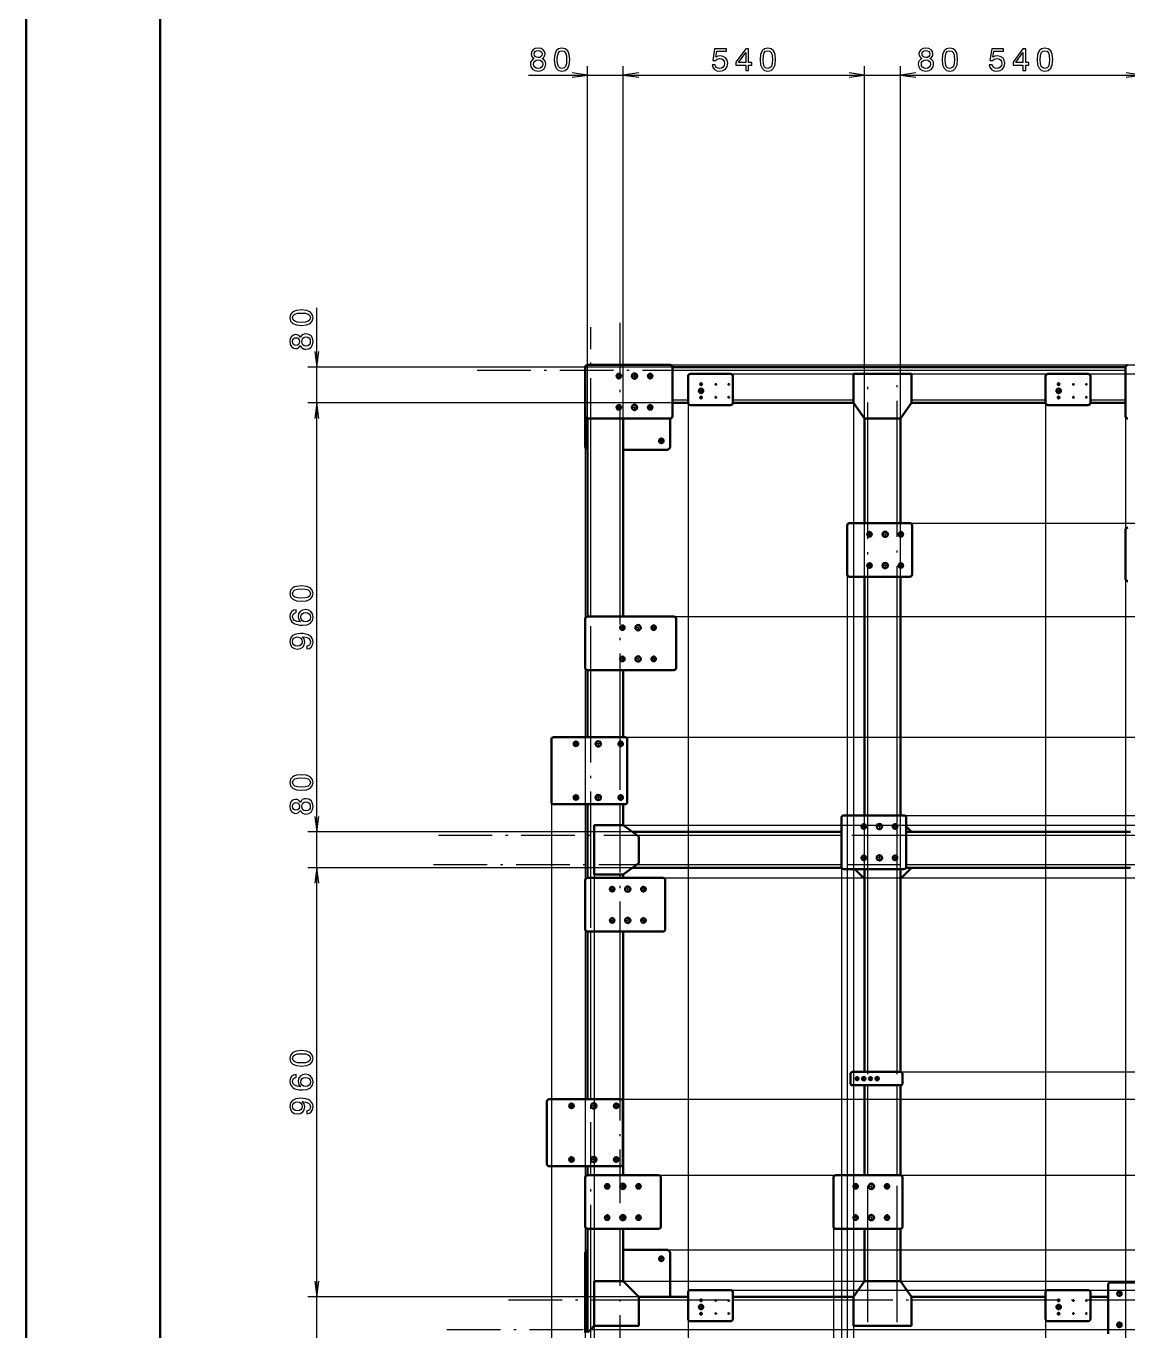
# Model space of a CAD drawing. Extents: x 0 to 1189, y 0 to 841.
# Drawn here: x -0.1 to 246.5, y 350.3 to 642.2 of the extents above; entities that cross this region are included whole.
import ezdxf

# ---------------------------------------------------------------- set-up
doc = ezdxf.new("R2010")
doc.units = 0
doc.linetypes.add('DASHDOT', pattern=[18.5, 12, -3, 0.5, -3])

msp = doc.modelspace()

# ---------------------------------------------------------------- linework, layer by layer
at = {"color": 7, "lineweight": 50}
for p, q in [((-0.07, -0.1), (-0.07, 840.9)), ((29.93, 9.9), (29.93, 830.9)), ((144.05, 566.4), (125.55, 566.4)), ((125.05, 565.9), (125.05, 554.9)), ((144.55, 565.9), (245.95, 565.9)), ((144.55, 554.9), (144.55, 565.9)), ((148.05, 563.9), (148.05, 557.9)), ((157.55, 564.4), (148.55, 564.4)), ((158.05, 557.9), (158.05, 563.9)), ((198.05, 564.4), (185.05, 564.4)), ((185.05, 564.4), (185.05, 557.9)), ((198.05, 557.9), (198.05, 564.4)), ((228.05, 563.9), (228.05, 557.9)), ((237.55, 564.4), (228.55, 564.4)), ((238.05, 557.9), (238.05, 563.9)), ((245.95, 565.9), (245.95, 554.9)), ((144.55, 557.9), (148.05, 557.9)), ((158.05, 557.9), (185.05, 557.9)), ((185.05, 557.9), (187.55, 554.4)), ((195.55, 554.4), (198.05, 557.9)), ((198.05, 557.9), (228.05, 557.9)), ((238.05, 557.9), (245.95, 557.9)), ((125.05, 554.9), (125.05, 547.9)), ((148.55, 557.4), (157.55, 557.4)), ((228.55, 557.4), (237.55, 557.4)), ((125.55, 510.1), (125.55, 554.4)), ((125.55, 554.4), (144.05, 554.4)), ((133.55, 510.1), (133.55, 554.4)), ((144.05, 547.9), (144.05, 554.4)), ((187.55, 531), (187.55, 554.4)), ((187.55, 554.4), (195.55, 554.4)), ((195.55, 531), (195.55, 554.4)), ((125.05, 547.9), (125.55, 547.4)), ((133.55, 547.4), (143.55, 547.4)), ((144.05, 547.9), (143.55, 547.4)), ((183.65, 530.5), (183.65, 519.5)), ((197.65, 531), (184.15, 531)), ((195.55, 528.01), (195.55, 529)), ((198.15, 519.5), (198.15, 530.5)), ((245.95, 529.5), (245.95, 518.5)), ((195.55, 521.01), (195.55, 522)), ((184.15, 519), (197.65, 519)), ((187.55, 465.6), (187.55, 519)), ((195.55, 465.6), (195.55, 519)), ((125.05, 509.6), (125.05, 498.6)), ((144.85, 510.1), (125.55, 510.1)), ((133.55, 507.14), (133.55, 508.07)), ((145.35, 498.6), (145.35, 509.6)), ((145.35, 505.6), (145.35, 504.1)), ((133.55, 500.14), (133.55, 501.07)), ((125.55, 483.1), (125.55, 498.1)), ((125.55, 498.1), (144.85, 498.1)), ((133.55, 483.1), (133.55, 498.1)), ((117.45, 482.6), (117.45, 468.6)), ((133.95, 483.1), (117.95, 483.1)), ((134.45, 468.6), (134.45, 482.6)), ((123.46, 481.6), (122.44, 481.6)), ((117.95, 468.1), (133.95, 468.1)), ((123.46, 469.6), (122.44, 469.6)), ((125.55, 451.6), (125.55, 468.1)), ((133.55, 463.4), (133.55, 468.1)), ((182.35, 465.1), (182.35, 454.1)), ((196.35, 465.6), (182.85, 465.6)), ((196.85, 454.1), (196.85, 465.1)), ((127.05, 463.4), (127.05, 452.4)), ((133.55, 463.4), (127.05, 463.4)), ((137.05, 460.9), (133.55, 463.4)), ((135.65, 461.9), (182.35, 461.9)), ((187.55, 462.64), (187.55, 463.57)), ((198.05, 461.9), (196.85, 463.1)), ((196.85, 461.9), (247.05, 461.9)), ((137.05, 454.9), (137.05, 460.9)), ((133.55, 452.4), (137.05, 454.9)), ((135.65, 453.9), (182.39, 453.9)), ((182.85, 453.6), (196.35, 453.6)), ((185.35, 453.6), (187.55, 451.4)), ((187.55, 408.2), (187.55, 453.6)), ((198.05, 453.9), (195.55, 451.4)), ((195.55, 408.2), (195.55, 453.6)), ((196.81, 453.9), (247.05, 453.9)), ((125.05, 451.1), (125.05, 440.1)), ((142.45, 451.6), (125.55, 451.6)), ((127.05, 452.4), (133.55, 452.4)), ((133.55, 451.6), (133.55, 452.4)), ((142.95, 440.1), (142.95, 451.1)), ((125.55, 402.1), (125.55, 439.6)), ((125.55, 439.6), (142.45, 439.6)), ((133.55, 385.1), (133.55, 439.6)), ((184.35, 407.7), (184.35, 405.7)), ((195.55, 408.2), (184.85, 408.2)), ((187.55, 406.36), (187.55, 407.05)), ((196.05, 405.7), (196.05, 407.7)), ((184.85, 405.2), (195.55, 405.2)), ((187.55, 385.1), (187.55, 405.2)), ((195.55, 385.1), (195.55, 405.2)), ((116.45, 401.6), (116.45, 387.6)), ((132.95, 402.1), (116.95, 402.1)), ((122.46, 400.6), (121.44, 400.6)), ((133.45, 387.6), (133.45, 401.6)), ((122.46, 388.6), (121.44, 388.6)), ((116.95, 387.1), (132.95, 387.1)), ((125.55, 385.1), (125.55, 387.1)), ((125.05, 384.6), (125.05, 373.6)), ((141.45, 385.1), (125.55, 385.1)), ((133.55, 382.01), (133.55, 383.19)), ((141.95, 373.6), (141.95, 384.6)), ((180.55, 384.6), (180.55, 373.6)), ((195.55, 385.1), (181.05, 385.1)), ((196.05, 373.6), (196.05, 384.6)), ((133.55, 375.01), (133.55, 376.19)), ((125.55, 349.9), (125.55, 373.1)), ((125.55, 373.1), (141.45, 373.1)), ((133.55, 361.4), (133.55, 373.1)), ((181.05, 373.1), (195.55, 373.1)), ((187.55, 361.4), (187.55, 373.1)), ((195.55, 361.4), (195.55, 373.1)), ((125.55, 368.4), (125.05, 367.9)), ((125.05, 367.9), (125.05, 349.9)), ((143.55, 368.4), (133.55, 368.4)), ((144.05, 367.9), (143.55, 368.4)), ((144.05, 357.9), (144.05, 367.9)), ((127.05, 361.4), (127.05, 351.4)), ((133.55, 361.4), (127.05, 361.4)), ((137.05, 357.9), (133.55, 361.4)), ((157.55, 359.4), (148.55, 359.4)), ((187.55, 361.4), (185.05, 357.9)), ((195.55, 361.4), (187.55, 361.4)), ((198.05, 357.9), (195.55, 361.4)), ((237.55, 359.4), (228.55, 359.4)), ((242.05, 360.6), (242.05, 349.6)), ((256.05, 361.1), (242.55, 361.1)), ((137.05, 357.9), (148.05, 357.9)), ((137.05, 351.4), (137.05, 357.9)), ((148.05, 358.9), (148.05, 352.9)), ((158.05, 352.9), (158.05, 358.9)), ((158.05, 357.9), (185.05, 357.9)), ((185.05, 357.9), (185.05, 351.4)), ((198.05, 357.9), (228.05, 357.9)), ((198.05, 351.4), (198.05, 357.9)), ((228.05, 358.9), (228.05, 352.9)), ((238.05, 352.9), (238.05, 358.9)), ((238.05, 357.9), (242.05, 357.9)), ((125.55, 349.9), (126.25, 350.6)), ((125.55, 349.9), (126.25, 350.6)), ((126.25, 350.6), (127.05, 351.4)), ((127.05, 351.4), (126.25, 350.6)), ((127.05, 351.4), (137.05, 351.4)), ((148.55, 352.4), (157.55, 352.4)), ((185.05, 351.4), (198.05, 351.4)), ((228.55, 352.4), (237.55, 352.4))]:
    msp.add_line(p, q, dxfattribs=at)
at = {"color": 7, "lineweight": 25}
for p, q in [((112.33, 631.26), (140.05, 631.26)), ((125.55, 554.4), (125.55, 633.26)), ((133.55, 554.4), (133.55, 633.26)), ((133.55, 554.4), (133.55, 633.26)), ((133.55, 631.26), (187.55, 631.26)), ((181.05, 631.26), (208.77, 631.26)), ((187.55, 453.6), (187.55, 633.26)), ((187.55, 453.6), (187.55, 633.26)), ((195.55, 453.6), (195.55, 633.26)), ((195.55, 453.6), (195.55, 633.26)), ((195.55, 631.26), (249.55, 631.26)), ((243.05, 631.26), (270.77, 631.26)), ((64.98, 551.4), (64.98, 579.13)), ((144.05, 566.4), (692.17, 566.4)), ((144.55, 565.9), (62.98, 565.9)), ((144.55, 565.2), (245.95, 565.2)), ((157.55, 564.4), (692.44, 564.4)), ((144.55, 557.9), (62.98, 557.9)), ((144.55, 557.9), (62.98, 557.9)), ((64.98, 461.9), (64.98, 557.9)), ((144.55, 558.6), (148.05, 558.6)), ((148.05, 557.9), (148.05, 208.34)), ((158.05, 558.6), (185.05, 558.6)), ((185.05, 557.9), (185.05, 219.85)), ((198.05, 558.6), (228.05, 558.6)), ((228.05, 557.9), (228.05, 208.34)), ((238.05, 558.6), (245.95, 558.6)), ((125.05, 554.9), (125.05, 214.49)), ((132.85, 556.5), (132.85, 557.31)), ((245.95, 554.9), (245.95, 213.58)), ((126.25, 510.1), (126.25, 554.4)), ((132.85, 510.1), (132.85, 554.4)), ((188.25, 531), (188.25, 554.4)), ((194.85, 531), (194.85, 554.4)), ((188.25, 528.19), (188.25, 528.81)), ((197.65, 531), (692.28, 531)), ((188.25, 521.19), (188.25, 521.81)), ((183.65, 519.5), (183.65, 217.01)), ((188.25, 465.6), (188.25, 519)), ((194.85, 465.6), (194.85, 519)), ((144.85, 510.1), (688.23, 510.1)), ((132.85, 507.53), (132.85, 507.68)), ((132.85, 500.53), (132.85, 500.68)), ((126.25, 483.1), (126.25, 498.1)), ((132.85, 483.1), (132.85, 498.1)), ((132.85, 481.11), (132.85, 482.1)), ((133.95, 483.1), (682.61, 483.1)), ((64.98, 447.4), (64.98, 475.13)), ((132.85, 469.11), (132.85, 470.1)), ((117.45, 468.6), (117.45, 215.67)), ((126.25, 451.6), (126.25, 468.1)), ((132.85, 463.4), (132.85, 468.1)), ((196.35, 465.6), (677.65, 465.6)), ((135.65, 461.9), (62.98, 461.9)), ((135.65, 461.9), (62.98, 461.9)), ((133.55, 463.4), (668.59, 463.4)), ((194.85, 463.03), (194.85, 463.18)), ((136.63, 461.2), (182.35, 461.2)), ((196.85, 461.2), (247.05, 461.2)), ((135.65, 453.9), (62.98, 453.9)), ((135.65, 453.9), (62.98, 453.9)), ((64.98, 357.9), (64.98, 453.9)), ((136.63, 454.6), (182.35, 454.6)), ((182.35, 454.1), (182.35, 214.14)), ((188.25, 408.2), (188.25, 453.6)), ((194.85, 408.2), (194.85, 453.6)), ((196.85, 454.6), (247.05, 454.6)), ((127.05, 452.4), (127.05, 214.22)), ((132.85, 451.6), (132.85, 452.4)), ((142.45, 451.6), (665.32, 451.6)), ((126.25, 402.1), (126.25, 439.6)), ((132.85, 402.1), (132.85, 439.6)), ((195.55, 408.2), (657.66, 408.2)), ((188.25, 385.1), (188.25, 405.2)), ((194.85, 385.1), (194.85, 405.2)), ((132.95, 402.1), (656.08, 402.1)), ((126.25, 385.1), (126.25, 387.1)), ((132.85, 385.1), (132.85, 387.1)), ((141.45, 385.1), (654.2, 385.1)), ((132.85, 375.6), (132.85, 375.6)), ((126.25, 350.6), (126.25, 373.1)), ((132.85, 361.4), (132.85, 373.1)), ((180.55, 373.6), (180.55, 208.34)), ((188.25, 361.4), (188.25, 373.1)), ((194.85, 361.4), (194.85, 373.1)), ((143.55, 368.4), (655.46, 368.4)), ((64.98, 335.23), (64.98, 364.4)), ((133.55, 361.4), (654.12, 361.4)), ((157.55, 359.4), (648.23, 359.4)), ((137.05, 357.9), (62.98, 357.9)), ((137.05, 357.9), (62.98, 357.9)), ((137.05, 357.2), (148.05, 357.2)), ((150.77, 357.2), (151.13, 357.2)), ((158.05, 357.2), (185.05, 357.2)), ((198.05, 357.2), (228.05, 357.2)), ((230.77, 357.2), (231.13, 357.2)), ((238.05, 357.2), (242.05, 357.2)), ((126.25, 350.6), (242.05, 350.6))]:
    msp.add_line(p, q, dxfattribs=at)
at = {"color": 7, "linetype": 'DASHDOT', "lineweight": 25}
for p, q in [((132.85, 341.81), (132.85, 576.9)), ((126.25, 329.45), (126.25, 574.85)), ((100.85, 565.2), (625.25, 565.2)), ((188.25, 453.46), (188.25, 563.58)), ((194.85, 453.89), (194.85, 563.54)), ((188.25, 352.18), (188.25, 462.82)), ((194.85, 352.18), (194.85, 462.82)), ((92.21, 461.2), (613.49, 461.2)), ((91.06, 454.6), (626.14, 454.6)), ((107.85, 357.2), (458.25, 357.2)), ((94.05, 350.6), (472.05, 350.6))]:
    msp.add_line(p, q, dxfattribs=at)
at = {"color": 7, "linetype": 'DASHDOT', "lineweight": 25, "ltscale": 0.032845}
for p, q in [((133.21, 563.9), (131.89, 563.9)), ((132.55, 564.56), (132.55, 563.25)), ((140.21, 563.9), (138.89, 563.9)), ((139.55, 564.56), (139.55, 563.25)), ((133.21, 556.9), (131.89, 556.9)), ((132.55, 557.56), (132.55, 556.25)), ((140.21, 556.9), (138.89, 556.9)), ((139.55, 557.56), (139.55, 556.25)), ((142.71, 549.4), (141.39, 549.4)), ((142.05, 550.06), (142.05, 548.75)), ((188.65, 529.16), (188.65, 527.85)), ((195.65, 529.16), (195.65, 527.85)), ((188.65, 522.16), (188.65, 520.85)), ((195.65, 522.16), (195.65, 520.85)), ((133.35, 508.26), (133.35, 506.95)), ((140.35, 508.26), (140.35, 506.95)), ((134.01, 507.6), (132.69, 507.6)), ((141.01, 507.6), (139.69, 507.6)), ((134.01, 500.6), (132.69, 500.6)), ((133.35, 501.26), (133.35, 499.95)), ((141.01, 500.6), (139.69, 500.6)), ((140.35, 501.26), (140.35, 499.95)), ((122.95, 482.26), (122.95, 480.95)), ((132.95, 482.26), (132.95, 480.95)), ((122.95, 470.26), (122.95, 468.95)), ((132.95, 470.26), (132.95, 468.95)), ((188.01, 463.1), (186.69, 463.1)), ((195.01, 463.1), (193.69, 463.1)), ((188.01, 456.1), (186.69, 456.1)), ((195.01, 456.1), (193.69, 456.1)), ((131.71, 449.1), (130.39, 449.1)), ((138.71, 449.1), (137.39, 449.1)), ((131.71, 442.1), (130.39, 442.1)), ((138.71, 442.1), (137.39, 442.1)), ((121.95, 401.26), (121.95, 399.95)), ((131.95, 401.26), (131.95, 399.95)), ((121.95, 389.26), (121.95, 387.95)), ((131.95, 389.26), (131.95, 387.95)), ((129.95, 383.26), (129.95, 381.95)), ((137.61, 382.6), (136.29, 382.6)), ((136.95, 383.26), (136.95, 381.95)), ((186.21, 382.6), (184.89, 382.6)), ((185.55, 383.26), (185.55, 381.95)), ((193.21, 382.6), (191.89, 382.6)), ((192.55, 383.26), (192.55, 381.95)), ((129.95, 376.26), (129.95, 374.95)), ((137.61, 375.6), (136.29, 375.6)), ((136.95, 376.26), (136.95, 374.95)), ((186.21, 375.6), (184.89, 375.6)), ((185.55, 376.26), (185.55, 374.95)), ((193.21, 375.6), (191.89, 375.6)), ((192.55, 376.26), (192.55, 374.95)), ((142.71, 366.4), (141.39, 366.4)), ((142.05, 367.06), (142.05, 365.75)), ((244.55, 359.26), (244.55, 357.95)), ((244.55, 352.26), (244.55, 350.95))]:
    msp.add_line(p, q, dxfattribs=at)
at = {"color": 7, "linetype": 'DASHDOT', "lineweight": 25, "ltscale": 0.039}
for p, q in [((136.83, 563.9), (135.27, 563.9)), ((136.05, 564.68), (136.05, 563.12)), ((136.05, 557.68), (136.05, 556.12)), ((136.83, 556.9), (135.27, 556.9)), ((192.15, 529.28), (192.15, 527.72)), ((192.15, 522.28), (192.15, 520.72)), ((136.85, 508.38), (136.85, 506.82)), ((137.63, 507.6), (136.07, 507.6)), ((137.63, 500.6), (136.07, 500.6)), ((136.85, 501.38), (136.85, 499.82)), ((127.95, 482.38), (127.95, 480.82)), ((135.33, 449.1), (133.77, 449.1)), ((135.33, 442.1), (133.77, 442.1)), ((126.95, 401.38), (126.95, 399.82)), ((126.95, 389.38), (126.95, 387.82)), ((133.45, 383.38), (133.45, 381.82)), ((189.83, 382.6), (188.27, 382.6)), ((189.05, 383.38), (189.05, 381.82)), ((133.45, 376.38), (133.45, 374.82)), ((189.83, 375.6), (188.27, 375.6)), ((189.05, 376.38), (189.05, 374.82))]:
    msp.add_line(p, q, dxfattribs=at)
at = {"color": 7, "linetype": 'DASHDOT', "lineweight": 25, "ltscale": 0.0325}
for p, q in [((151.6, 560.6), (150.3, 560.6)), ((150.95, 561.25), (150.95, 559.95)), ((231.6, 560.6), (230.3, 560.6)), ((230.95, 561.25), (230.95, 559.95)), ((150.95, 356.25), (150.95, 354.95)), ((230.95, 356.25), (230.95, 354.95)), ((151.6, 355.6), (150.3, 355.6)), ((231.6, 355.6), (230.3, 355.6))]:
    msp.add_line(p, q, dxfattribs=at)
at = {"color": 7, "linetype": 'DASHDOT', "lineweight": 25, "ltscale": 0.013435}
for p, q in [((151.22, 562.1), (150.68, 562.1)), ((150.95, 562.37), (150.95, 561.83)), ((231.22, 562.1), (230.68, 562.1)), ((230.95, 562.37), (230.95, 561.83)), ((151.22, 559.1), (150.68, 559.1)), ((150.95, 559.37), (150.95, 558.83)), ((231.22, 559.1), (230.68, 559.1)), ((230.95, 559.37), (230.95, 558.83)), ((151.22, 357.1), (150.68, 357.1)), ((150.95, 357.37), (150.95, 356.83)), ((231.22, 357.1), (230.68, 357.1)), ((230.95, 357.37), (230.95, 356.83)), ((151.22, 354.1), (150.68, 354.1)), ((150.95, 354.37), (150.95, 353.83)), ((231.22, 354.1), (230.68, 354.1)), ((230.95, 354.37), (230.95, 353.83))]:
    msp.add_line(p, q, dxfattribs=at)
at = {"color": 7, "linetype": 'DASHDOT', "lineweight": 25, "ltscale": 0.006543}
for p, q in [((154.38, 562.05), (154.12, 562.05)), ((154.25, 562.18), (154.25, 561.92)), ((157.28, 562.05), (157.02, 562.05)), ((157.15, 562.18), (157.15, 561.92)), ((234.38, 562.05), (234.12, 562.05)), ((234.25, 562.18), (234.25, 561.92)), ((237.28, 562.05), (237.02, 562.05)), ((237.15, 562.18), (237.15, 561.92)), ((154.38, 559.15), (154.12, 559.15)), ((157.28, 559.15), (157.02, 559.15)), ((234.38, 559.15), (234.12, 559.15)), ((237.28, 559.15), (237.02, 559.15)), ((154.38, 357.05), (154.12, 357.05)), ((157.28, 357.05), (157.02, 357.05)), ((234.38, 357.05), (234.12, 357.05)), ((237.28, 357.05), (237.02, 357.05)), ((154.38, 354.15), (154.12, 354.15)), ((157.28, 354.15), (157.02, 354.15)), ((234.38, 354.15), (234.12, 354.15)), ((237.28, 354.15), (237.02, 354.15))]:
    msp.add_line(p, q, dxfattribs=at)
at = {"color": 7, "linetype": 'DASHDOT', "lineweight": 25, "ltscale": 0.006541}
for p, q in [((154.25, 559.28), (154.25, 559.02)), ((157.15, 559.28), (157.15, 559.02)), ((234.25, 559.28), (234.25, 559.02)), ((237.15, 559.28), (237.15, 559.02))]:
    msp.add_line(p, q, dxfattribs=at)
at = {"color": 7, "linetype": 'DASHDOT', "lineweight": 25, "ltscale": 0.032843}
for p, q in [((189.31, 528.5), (187.99, 528.5)), ((196.31, 528.5), (194.99, 528.5)), ((189.31, 521.5), (187.99, 521.5)), ((196.31, 521.5), (194.99, 521.5)), ((123.61, 481.6), (122.29, 481.6)), ((133.61, 481.6), (132.29, 481.6)), ((123.61, 469.6), (122.29, 469.6)), ((133.61, 469.6), (132.29, 469.6)), ((122.61, 400.6), (121.29, 400.6)), ((132.61, 400.6), (131.29, 400.6)), ((122.61, 388.6), (121.29, 388.6)), ((132.61, 388.6), (131.29, 388.6)), ((130.61, 382.6), (129.29, 382.6)), ((130.61, 375.6), (129.29, 375.6))]:
    msp.add_line(p, q, dxfattribs=at)
at = {"color": 7, "linetype": 'DASHDOT', "lineweight": 25, "ltscale": 0.038998}
for p, q in [((192.93, 528.5), (191.37, 528.5)), ((192.93, 521.5), (191.37, 521.5)), ((128.73, 481.6), (127.17, 481.6)), ((128.73, 469.6), (127.17, 469.6)), ((191.63, 463.1), (190.07, 463.1)), ((191.63, 456.1), (190.07, 456.1)), ((127.73, 400.6), (126.17, 400.6)), ((127.73, 388.6), (126.17, 388.6)), ((134.23, 382.6), (132.67, 382.6)), ((134.23, 375.6), (132.67, 375.6))]:
    msp.add_line(p, q, dxfattribs=at)
at = {"color": 7, "linetype": 'DASHDOT', "lineweight": 25, "ltscale": 0.039001}
for p, q in [((127.95, 470.38), (127.95, 468.82)), ((190.85, 463.88), (190.85, 462.32)), ((190.85, 456.88), (190.85, 455.32)), ((134.55, 449.88), (134.55, 448.32)), ((134.55, 442.88), (134.55, 441.32))]:
    msp.add_line(p, q, dxfattribs=at)
at = {"color": 7, "linetype": 'DASHDOT', "lineweight": 25, "ltscale": 0.032844}
for p, q in [((187.35, 463.76), (187.35, 462.45)), ((194.35, 463.76), (194.35, 462.45)), ((187.35, 456.76), (187.35, 455.45)), ((194.35, 456.76), (194.35, 455.45)), ((131.05, 449.76), (131.05, 448.45)), ((138.05, 449.76), (138.05, 448.45)), ((131.05, 442.76), (131.05, 441.45)), ((138.05, 442.76), (138.05, 441.45)), ((245.21, 358.6), (243.89, 358.6)), ((245.21, 351.6), (243.89, 351.6))]:
    msp.add_line(p, q, dxfattribs=at)
at = {"color": 7, "linetype": 'DASHDOT', "lineweight": 25, "ltscale": 0.021602}
for p, q in [((186.28, 406.7), (185.42, 406.7)), ((189.28, 406.7), (188.42, 406.7))]:
    msp.add_line(p, q, dxfattribs=at)
at = {"color": 7, "linetype": 'DASHDOT', "lineweight": 25, "ltscale": 0.021603}
for p, q in [((185.85, 407.14), (185.85, 406.27)), ((188.85, 407.14), (188.85, 406.27))]:
    msp.add_line(p, q, dxfattribs=at)
at = {"color": 7, "linetype": 'DASHDOT', "lineweight": 25, "ltscale": 0.026001}
for p, q in [((187.87, 406.7), (186.83, 406.7)), ((190.87, 406.7), (189.83, 406.7))]:
    msp.add_line(p, q, dxfattribs=at)
at = {"color": 7, "linetype": 'DASHDOT', "lineweight": 25, "ltscale": 0.025999}
for p, q in [((187.35, 407.22), (187.35, 406.18)), ((190.35, 407.22), (190.35, 406.18))]:
    msp.add_line(p, q, dxfattribs=at)
at = {"color": 7, "linetype": 'DASHDOT', "lineweight": 25, "ltscale": 0.006542}
for p, q in [((154.25, 357.18), (154.25, 356.92)), ((157.15, 357.18), (157.15, 356.92)), ((234.25, 357.18), (234.25, 356.92)), ((237.15, 357.18), (237.15, 356.92)), ((154.25, 354.28), (154.25, 354.02)), ((157.15, 354.28), (157.15, 354.02)), ((234.25, 354.28), (234.25, 354.02)), ((237.15, 354.28), (237.15, 354.02))]:
    msp.add_line(p, q, dxfattribs=at)
at = {"color": 7, "lineweight": 25}
for points in [[(113.6, 634.96), (113.23, 634.76), (112.98, 634.47), (112.82, 634.12), (112.77, 633.7), (112.89, 633.06), (113.22, 632.56), (113.76, 632.24), (114.5, 632.12), (115.22, 632.24), (115.76, 632.56), (116.1, 633.06), (116.22, 633.7), (116.16, 634.12), (116.01, 634.47), (115.75, 634.76), (115.39, 634.96), (115.68, 635.13), (115.88, 635.37), (116, 635.66), (116.04, 636.01), (115.93, 636.52), (115.63, 636.93), (115.14, 637.2), (114.5, 637.3), (113.85, 637.2), (113.36, 636.93), (113.05, 636.52), (112.94, 636.01), (112.98, 635.66), (113.1, 635.37)], [(113.62, 635.95), (113.68, 636.27), (113.85, 636.51), (114.13, 636.66), (114.5, 636.72), (114.86, 636.66), (115.13, 636.51), (115.3, 636.27), (115.37, 635.95), (115.3, 635.63), (115.13, 635.38), (114.86, 635.21), (114.5, 635.16), (114.13, 635.22), (113.85, 635.38), (113.68, 635.63)], [(118.1, 634.71), (118.2, 633.57), (118.54, 632.77), (119.08, 632.28), (119.83, 632.12), (120.57, 632.28), (121.12, 632.77), (121.45, 633.57), (121.56, 634.71), (121.45, 635.83), (121.31, 636.28), (121.12, 636.64), (120.57, 637.13), (119.83, 637.3), (119.08, 637.13), (118.54, 636.64), (118.2, 635.83)], [(118.79, 634.71), (118.85, 635.58), (119.03, 636.2), (119.35, 636.57), (119.83, 636.7), (120.31, 636.57), (120.63, 636.2), (120.81, 635.58), (120.87, 634.71), (120.81, 633.83), (120.63, 633.2), (120.31, 632.83), (119.83, 632.71), (119.35, 632.83), (119.03, 633.2), (118.85, 633.83)], [(153.43, 633.57), (153.58, 632.98), (153.94, 632.52), (154.46, 632.23), (155.12, 632.12), (155.85, 632.25), (156.42, 632.6), (156.78, 633.16), (156.91, 633.88), (156.79, 634.55), (156.45, 635.08), (155.9, 635.42), (155.21, 635.54), (154.67, 635.45), (154.25, 635.22), (154.45, 636.56), (156.64, 636.56), (156.64, 637.15), (153.97, 637.15), (153.57, 634.5), (154.15, 634.5), (154.56, 634.84), (155.1, 634.96), (155.56, 634.89), (155.91, 634.65), (156.14, 634.3), (156.21, 633.85), (156.14, 633.39), (155.9, 633.04), (155.55, 632.82), (155.1, 632.74), (154.72, 632.79), (154.42, 632.95), (154.2, 633.21), (154.1, 633.57)], [(160.95, 632.26), (161.59, 632.26), (161.59, 633.5), (162.31, 633.5), (162.31, 634.08), (161.59, 634.08), (161.59, 637.15), (160.94, 637.15), (158.75, 634.14), (158.75, 633.5), (160.95, 633.5)], [(164.15, 634.71), (164.26, 633.57), (164.6, 632.77), (165.14, 632.28), (165.89, 632.12), (166.63, 632.28), (167.17, 632.77), (167.5, 633.57), (167.62, 634.71), (167.5, 635.83), (167.36, 636.28), (167.17, 636.64), (166.63, 637.13), (165.89, 637.3), (165.14, 637.13), (164.6, 636.64), (164.26, 635.83)], [(164.84, 634.71), (164.9, 635.58), (165.08, 636.2), (165.4, 636.57), (165.89, 636.7), (166.36, 636.57), (166.69, 636.2), (166.87, 635.58), (166.92, 634.71), (166.87, 633.83), (166.69, 633.2), (166.36, 632.83), (165.89, 632.71), (165.4, 632.83), (165.08, 633.2), (164.9, 633.83)], [(200.37, 634.96), (200.01, 634.76), (199.75, 634.47), (199.6, 634.12), (199.55, 633.7), (199.66, 633.06), (199.99, 632.56), (200.53, 632.24), (201.27, 632.12), (202, 632.24), (202.54, 632.56), (202.87, 633.06), (202.99, 633.7), (202.93, 634.12), (202.78, 634.47), (202.52, 634.76), (202.16, 634.96), (202.45, 635.13), (202.65, 635.37), (202.77, 635.66), (202.82, 636.01), (202.7, 636.52), (202.4, 636.93), (201.91, 637.2), (201.27, 637.3), (200.62, 637.2), (200.13, 636.93), (199.82, 636.52), (199.71, 636.01), (199.75, 635.66), (199.87, 635.37)], [(200.4, 635.95), (200.45, 636.27), (200.63, 636.51), (200.9, 636.66), (201.27, 636.72), (201.63, 636.66), (201.9, 636.51), (202.07, 636.27), (202.14, 635.95), (202.07, 635.63), (201.9, 635.38), (201.63, 635.21), (201.27, 635.16), (200.9, 635.22), (200.63, 635.38), (200.45, 635.63)], [(204.87, 634.71), (204.98, 633.57), (205.32, 632.77), (205.86, 632.28), (206.6, 632.12), (207.35, 632.28), (207.89, 632.77), (208.22, 633.57), (208.33, 634.71), (208.22, 635.83), (208.08, 636.28), (207.89, 636.64), (207.35, 637.13), (206.6, 637.3), (205.86, 637.13), (205.32, 636.64), (204.98, 635.83)], [(205.56, 634.71), (205.62, 635.58), (205.8, 636.2), (206.12, 636.57), (206.6, 636.7), (207.08, 636.57), (207.4, 636.2), (207.58, 635.58), (207.64, 634.71), (207.58, 633.83), (207.4, 633.2), (207.08, 632.83), (206.6, 632.71), (206.12, 632.83), (205.8, 633.2), (205.62, 633.83)], [(215.43, 633.57), (215.58, 632.98), (215.94, 632.52), (216.46, 632.23), (217.12, 632.12), (217.85, 632.25), (218.42, 632.6), (218.78, 633.16), (218.91, 633.88), (218.79, 634.55), (218.45, 635.08), (217.9, 635.42), (217.21, 635.54), (216.67, 635.45), (216.25, 635.22), (216.45, 636.56), (218.64, 636.56), (218.64, 637.15), (215.97, 637.15), (215.57, 634.5), (216.15, 634.5), (216.56, 634.84), (217.1, 634.96), (217.56, 634.89), (217.91, 634.65), (218.14, 634.3), (218.21, 633.85), (218.14, 633.39), (217.9, 633.04), (217.55, 632.82), (217.1, 632.74), (216.72, 632.79), (216.42, 632.95), (216.2, 633.21), (216.1, 633.57)], [(222.95, 632.26), (223.59, 632.26), (223.59, 633.5), (224.31, 633.5), (224.31, 634.08), (223.59, 634.08), (223.59, 637.15), (222.94, 637.15), (220.75, 634.14), (220.75, 633.5), (222.95, 633.5)], [(226.15, 634.71), (226.26, 633.57), (226.6, 632.77), (227.14, 632.28), (227.89, 632.12), (228.63, 632.28), (229.17, 632.77), (229.5, 633.57), (229.62, 634.71), (229.5, 635.83), (229.36, 636.28), (229.17, 636.64), (228.63, 637.13), (227.89, 637.3), (227.14, 637.13), (226.6, 636.64), (226.26, 635.83)], [(226.84, 634.71), (226.9, 635.58), (227.08, 636.2), (227.4, 636.57), (227.89, 636.7), (228.36, 636.57), (228.69, 636.2), (228.87, 635.58), (228.92, 634.71), (228.87, 633.83), (228.69, 633.2), (228.36, 632.83), (227.89, 632.71), (227.4, 632.83), (227.08, 633.2), (226.9, 633.83)], [(113.47, 633.71), (113.53, 634.09), (113.74, 634.38), (114.06, 634.57), (114.5, 634.63), (114.92, 634.57), (115.24, 634.38), (115.45, 634.09), (115.53, 633.71), (115.45, 633.3), (115.24, 632.99), (114.92, 632.79), (114.5, 632.72), (114.06, 632.79), (113.74, 632.99), (113.53, 633.3)], [(159.35, 634.08), (160.95, 636.32), (160.95, 634.08)], [(200.24, 633.71), (200.3, 634.09), (200.51, 634.38), (200.84, 634.57), (201.27, 634.63), (201.69, 634.57), (202.02, 634.38), (202.23, 634.09), (202.3, 633.71), (202.23, 633.3), (202.02, 632.99), (201.69, 632.79), (201.27, 632.72), (200.84, 632.79), (200.51, 632.99), (200.3, 633.3)], [(221.35, 634.08), (222.95, 636.32), (222.95, 634.08)], [(61.54, 575.22), (62.67, 575.33), (63.48, 575.67), (63.97, 576.21), (64.13, 576.96), (63.97, 577.7), (63.48, 578.24), (62.67, 578.57), (61.54, 578.69), (60.42, 578.57), (59.97, 578.43), (59.6, 578.24), (59.11, 577.7), (58.95, 576.96), (59.11, 576.21), (59.61, 575.67), (60.42, 575.33)], [(61.54, 575.91), (60.67, 575.97), (60.04, 576.15), (59.68, 576.47), (59.55, 576.96), (59.68, 577.43), (60.04, 577.76), (60.67, 577.94), (61.54, 578), (62.42, 577.94), (63.05, 577.76), (63.42, 577.43), (63.54, 576.96), (63.42, 576.47), (63.05, 576.15), (62.42, 575.97)], [(61.29, 570.73), (61.49, 570.36), (61.77, 570.11), (62.13, 569.95), (62.55, 569.9), (63.19, 570.01), (63.69, 570.35), (64.01, 570.89), (64.13, 571.62), (64.01, 572.35), (63.69, 572.89), (63.19, 573.22), (62.55, 573.34), (62.13, 573.28), (61.77, 573.13), (61.49, 572.87), (61.29, 572.51), (61.12, 572.8), (60.88, 573), (60.59, 573.13), (60.24, 573.17), (59.73, 573.05), (59.32, 572.75), (59.05, 572.26), (58.95, 571.62), (59.05, 570.97), (59.32, 570.48), (59.73, 570.17), (60.24, 570.06), (60.59, 570.1), (60.88, 570.22)], [(60.3, 570.75), (59.98, 570.81), (59.73, 570.98), (59.58, 571.25), (59.52, 571.62), (59.58, 571.98), (59.73, 572.25), (59.98, 572.43), (60.3, 572.49), (60.62, 572.43), (60.87, 572.25), (61.04, 571.98), (61.09, 571.62), (61.03, 571.25), (60.87, 570.98), (60.62, 570.81)], [(62.54, 570.59), (62.15, 570.66), (61.87, 570.86), (61.68, 571.19), (61.61, 571.62), (61.68, 572.05), (61.87, 572.37), (62.15, 572.58), (62.54, 572.65), (62.95, 572.58), (63.26, 572.37), (63.46, 572.05), (63.52, 571.62), (63.46, 571.19), (63.26, 570.86), (62.95, 570.66)], [(61.54, 513.5), (62.67, 513.61), (63.48, 513.95), (63.97, 514.49), (64.13, 515.24), (63.97, 515.98), (63.48, 516.52), (62.67, 516.85), (61.54, 516.97), (60.42, 516.85), (59.97, 516.72), (59.6, 516.52), (59.11, 515.98), (58.95, 515.24), (59.11, 514.49), (59.61, 513.95), (60.42, 513.61)], [(61.54, 514.2), (60.67, 514.25), (60.04, 514.43), (59.68, 514.76), (59.55, 515.24), (59.68, 515.72), (60.04, 516.04), (60.67, 516.22), (61.54, 516.28), (62.42, 516.22), (63.05, 516.04), (63.42, 515.72), (63.54, 515.24), (63.42, 514.76), (63.05, 514.43), (62.42, 514.25)], [(60.33, 511.63), (59.75, 511.5), (59.32, 511.18), (59.04, 510.69), (58.95, 510.05), (59, 509.63), (59.14, 509.26), (59.36, 508.94), (59.68, 508.66), (60.07, 508.45), (60.56, 508.29), (61.12, 508.19), (61.77, 508.16), (62.79, 508.27), (63.53, 508.63), (63.98, 509.2), (64.13, 509.98), (64, 510.67), (63.66, 511.21), (63.13, 511.55), (62.45, 511.68), (61.77, 511.55), (61.24, 511.22), (60.91, 510.71), (60.79, 510.08), (60.94, 509.39), (61.35, 508.88), (60.56, 508.99), (59.99, 509.22), (59.65, 509.57), (59.53, 510.06), (59.59, 510.42), (59.74, 510.7), (59.99, 510.88), (60.33, 510.97)], [(62.46, 510.98), (62.91, 510.9), (63.26, 510.7), (63.49, 510.37), (63.56, 509.97), (63.49, 509.54), (63.26, 509.22), (62.92, 509.01), (62.46, 508.94), (62.02, 509.02), (61.68, 509.22), (61.46, 509.55), (61.38, 510), (61.46, 510.39), (61.67, 510.7), (62.01, 510.9)], [(62.75, 502.84), (63.31, 502.94), (63.75, 503.25), (64.03, 503.74), (64.13, 504.39), (64.08, 504.82), (63.95, 505.2), (63.73, 505.52), (63.41, 505.8), (63.01, 506.01), (62.52, 506.17), (61.96, 506.27), (61.31, 506.3), (60.3, 506.18), (59.55, 505.83), (59.11, 505.26), (58.95, 504.49), (59.08, 503.79), (59.42, 503.25), (59.96, 502.91), (60.63, 502.79), (61.32, 502.91), (61.84, 503.25), (62.18, 503.75), (62.28, 504.39), (62.15, 505.07), (61.73, 505.58), (62.53, 505.47), (63.1, 505.24), (63.44, 504.88), (63.55, 504.4), (63.49, 504.03), (63.34, 503.75), (63.08, 503.57), (62.75, 503.5)], [(60.62, 503.49), (60.17, 503.56), (59.82, 503.77), (59.6, 504.08), (59.52, 504.49), (59.6, 504.92), (59.82, 505.24), (60.17, 505.44), (60.61, 505.52), (61.07, 505.44), (61.41, 505.24), (61.61, 504.91), (61.69, 504.47), (61.61, 504.08), (61.41, 503.77), (61.07, 503.56)], [(61.54, 471.22), (62.67, 471.33), (63.48, 471.67), (63.97, 472.21), (64.13, 472.96), (63.97, 473.7), (63.48, 474.24), (62.67, 474.57), (61.54, 474.69), (60.42, 474.57), (59.97, 474.43), (59.6, 474.24), (59.11, 473.7), (58.95, 472.96), (59.11, 472.21), (59.61, 471.67), (60.42, 471.33)], [(61.54, 471.91), (60.67, 471.97), (60.04, 472.15), (59.68, 472.48), (59.55, 472.96), (59.68, 473.43), (60.04, 473.76), (60.67, 473.94), (61.54, 474), (62.42, 473.94), (63.05, 473.76), (63.42, 473.43), (63.54, 472.96), (63.42, 472.48), (63.05, 472.15), (62.42, 471.97)], [(61.29, 466.73), (61.49, 466.36), (61.77, 466.11), (62.13, 465.95), (62.55, 465.9), (63.19, 466.01), (63.69, 466.35), (64.01, 466.89), (64.13, 467.62), (64.01, 468.35), (63.69, 468.89), (63.19, 469.22), (62.55, 469.34), (62.13, 469.28), (61.77, 469.13), (61.49, 468.87), (61.29, 468.51), (61.12, 468.8), (60.88, 469), (60.59, 469.13), (60.24, 469.17), (59.73, 469.05), (59.32, 468.75), (59.05, 468.26), (58.95, 467.62), (59.05, 466.97), (59.32, 466.48), (59.73, 466.17), (60.24, 466.06), (60.59, 466.1), (60.88, 466.22)], [(60.3, 466.75), (59.98, 466.81), (59.73, 466.98), (59.58, 467.25), (59.52, 467.62), (59.58, 467.98), (59.73, 468.25), (59.98, 468.43), (60.3, 468.49), (60.62, 468.43), (60.87, 468.25), (61.04, 467.98), (61.09, 467.62), (61.03, 467.25), (60.87, 466.98), (60.62, 466.81)], [(62.54, 466.59), (62.15, 466.66), (61.87, 466.86), (61.68, 467.19), (61.61, 467.62), (61.68, 468.05), (61.87, 468.37), (62.15, 468.58), (62.54, 468.65), (62.95, 468.58), (63.26, 468.37), (63.46, 468.05), (63.52, 467.62), (63.46, 467.19), (63.26, 466.86), (62.95, 466.66)], [(61.54, 409.5), (62.67, 409.61), (63.48, 409.95), (63.97, 410.49), (64.13, 411.24), (63.97, 411.98), (63.48, 412.52), (62.67, 412.85), (61.54, 412.97), (60.42, 412.85), (59.97, 412.72), (59.6, 412.52), (59.11, 411.98), (58.95, 411.24), (59.11, 410.49), (59.61, 409.95), (60.42, 409.61)], [(61.54, 410.2), (60.67, 410.25), (60.04, 410.43), (59.68, 410.76), (59.55, 411.24), (59.68, 411.72), (60.04, 412.04), (60.67, 412.22), (61.54, 412.28), (62.42, 412.22), (63.05, 412.04), (63.42, 411.72), (63.54, 411.24), (63.42, 410.76), (63.05, 410.43), (62.42, 410.25)], [(60.33, 407.63), (59.75, 407.5), (59.32, 407.18), (59.04, 406.69), (58.95, 406.05), (59, 405.63), (59.14, 405.26), (59.36, 404.94), (59.68, 404.66), (60.07, 404.45), (60.56, 404.29), (61.12, 404.19), (61.77, 404.16), (62.79, 404.27), (63.53, 404.63), (63.98, 405.2), (64.13, 405.98), (64, 406.67), (63.66, 407.21), (63.13, 407.55), (62.45, 407.68), (61.77, 407.55), (61.24, 407.22), (60.91, 406.71), (60.79, 406.08), (60.94, 405.39), (61.35, 404.88), (60.56, 404.99), (59.99, 405.22), (59.65, 405.57), (59.53, 406.06), (59.59, 406.42), (59.74, 406.7), (59.99, 406.88), (60.33, 406.97)], [(62.46, 406.98), (62.91, 406.9), (63.26, 406.7), (63.49, 406.37), (63.56, 405.97), (63.49, 405.54), (63.26, 405.22), (62.92, 405.01), (62.46, 404.94), (62.02, 405.02), (61.68, 405.22), (61.46, 405.55), (61.38, 406), (61.46, 406.39), (61.67, 406.7), (62.01, 406.9)], [(62.75, 398.84), (63.31, 398.94), (63.75, 399.25), (64.03, 399.74), (64.13, 400.39), (64.08, 400.82), (63.95, 401.2), (63.73, 401.52), (63.41, 401.8), (63.01, 402.01), (62.52, 402.17), (61.96, 402.27), (61.31, 402.3), (60.3, 402.18), (59.55, 401.83), (59.11, 401.26), (58.95, 400.49), (59.08, 399.79), (59.42, 399.25), (59.96, 398.91), (60.63, 398.79), (61.32, 398.91), (61.84, 399.25), (62.18, 399.75), (62.28, 400.39), (62.15, 401.07), (61.73, 401.58), (62.53, 401.47), (63.1, 401.24), (63.44, 400.88), (63.55, 400.4), (63.49, 400.03), (63.34, 399.75), (63.08, 399.57), (62.75, 399.5)], [(60.62, 399.49), (60.17, 399.56), (59.82, 399.77), (59.6, 400.08), (59.52, 400.49), (59.6, 400.92), (59.82, 401.24), (60.17, 401.44), (60.61, 401.52), (61.07, 401.44), (61.41, 401.24), (61.61, 400.91), (61.69, 400.47), (61.61, 400.08), (61.41, 399.77), (61.07, 399.56)]]:
    msp.add_lwpolyline(points, close=True, dxfattribs=at)
for points in [[(122.08, 630.81), (125.55, 631.26), (122.08, 631.72)], [(137.02, 631.72), (133.55, 631.26), (137.02, 630.81)], [(137.02, 631.72), (133.55, 631.26), (137.02, 630.81)], [(184.08, 630.81), (187.55, 631.26), (184.08, 631.72)], [(184.08, 630.81), (187.55, 631.26), (184.08, 631.72)], [(199.02, 631.72), (195.55, 631.26), (199.02, 630.81)], [(199.02, 631.72), (195.55, 631.26), (199.02, 630.81)], [(246.08, 630.81), (249.55, 631.26), (246.08, 631.72)], [(246.08, 630.81), (249.55, 631.26), (246.08, 631.72)], [(64.53, 569.37), (64.98, 565.9), (65.44, 569.37)], [(65.44, 554.43), (64.98, 557.9), (64.53, 554.43)], [(65.44, 554.43), (64.98, 557.9), (64.53, 554.43)], [(64.53, 465.37), (64.98, 461.9), (65.44, 465.37)], [(64.53, 465.37), (64.98, 461.9), (65.44, 465.37)], [(65.44, 450.43), (64.98, 453.9), (64.53, 450.43)], [(65.44, 450.43), (64.98, 453.9), (64.53, 450.43)], [(64.53, 361.37), (64.98, 357.9), (65.44, 361.37)], [(64.53, 361.37), (64.98, 357.9), (65.44, 361.37)]]:
    msp.add_lwpolyline(points, dxfattribs=at)
at = {"color": 7, "lineweight": 50}
for centre, radius in [((132.55, 563.9), 0.505), ((136.05, 563.9), 0.6), ((139.55, 563.9), 0.505), ((150.95, 560.6), 0.5), ((150.95, 562.1), 0.207), ((154.25, 562.05), 0.101), ((157.15, 562.05), 0.101), ((230.95, 560.6), 0.5), ((230.95, 562.1), 0.207), ((234.25, 562.05), 0.101), ((237.15, 562.05), 0.101), ((150.95, 559.1), 0.207), ((154.25, 559.15), 0.101), ((157.15, 559.15), 0.101), ((230.95, 559.1), 0.207), ((234.25, 559.15), 0.101), ((237.15, 559.15), 0.101), ((132.55, 556.9), 0.505), ((136.05, 556.9), 0.6), ((139.55, 556.9), 0.505), ((142.05, 549.4), 0.505), ((188.65, 528.5), 0.505), ((192.15, 528.5), 0.6), ((195.65, 528.5), 0.505), ((188.65, 521.5), 0.505), ((192.15, 521.5), 0.6), ((195.65, 521.5), 0.505), ((133.35, 507.6), 0.505), ((136.85, 507.6), 0.6), ((140.35, 507.6), 0.505), ((133.35, 500.6), 0.505), ((136.85, 500.6), 0.6), ((140.35, 500.6), 0.505), ((122.95, 481.6), 0.505), ((127.95, 481.6), 0.6), ((132.95, 481.6), 0.505), ((122.95, 469.6), 0.505), ((127.95, 469.6), 0.6), ((132.95, 469.6), 0.505), ((187.35, 463.1), 0.505), ((190.85, 463.1), 0.6), ((194.35, 463.1), 0.505), ((187.35, 456.1), 0.505), ((190.85, 456.1), 0.6), ((194.35, 456.1), 0.505), ((131.05, 449.1), 0.505), ((134.55, 449.1), 0.6), ((138.05, 449.1), 0.505), ((131.05, 442.1), 0.505), ((134.55, 442.1), 0.6), ((138.05, 442.1), 0.505), ((185.85, 406.7), 0.332), ((187.35, 406.7), 0.4), ((188.85, 406.7), 0.332), ((190.35, 406.7), 0.4), ((121.95, 400.6), 0.505), ((126.95, 400.6), 0.6), ((131.95, 400.6), 0.505), ((121.95, 388.6), 0.505), ((126.95, 388.6), 0.6), ((131.95, 388.6), 0.505), ((129.95, 382.6), 0.505), ((133.45, 382.6), 0.6), ((136.95, 382.6), 0.505), ((185.55, 382.6), 0.505), ((189.05, 382.6), 0.6), ((192.55, 382.6), 0.505), ((129.95, 375.6), 0.505), ((133.45, 375.6), 0.6), ((136.95, 375.6), 0.505), ((185.55, 375.6), 0.505), ((189.05, 375.6), 0.6), ((192.55, 375.6), 0.505), ((142.05, 366.4), 0.505), ((244.55, 358.6), 0.505), ((150.95, 357.1), 0.207), ((154.25, 357.05), 0.101), ((157.15, 357.05), 0.101), ((230.95, 357.1), 0.207), ((234.25, 357.05), 0.101), ((237.15, 357.05), 0.101), ((150.95, 355.6), 0.5), ((150.95, 354.1), 0.207), ((154.25, 354.15), 0.101), ((157.15, 354.15), 0.101), ((230.95, 355.6), 0.5), ((230.95, 354.1), 0.207), ((234.25, 354.15), 0.101), ((237.15, 354.15), 0.101), ((244.55, 351.6), 0.505)]:
    msp.add_circle(centre, radius, dxfattribs=at)
for centre, start, end in [((125.55, 565.9), 90, 180), ((144.05, 565.9), 360, 90), ((246.45, 565.9), 90, 180), ((148.55, 563.9), 90, 180), ((157.55, 563.9), 0, 90), ((228.55, 563.9), 90, 180), ((237.55, 563.9), 0, 90), ((148.55, 557.9), 180, 270), ((157.55, 557.9), 270, 360), ((228.55, 557.9), 180, 270), ((237.55, 557.9), 270, 360), ((125.55, 554.9), 180, 270), ((144.05, 554.9), 270, 360), ((246.45, 554.9), 180, 270), ((184.15, 530.5), 90, 180), ((197.65, 530.5), 0, 90), ((246.45, 529.5), 90, 180), ((184.15, 519.5), 180, 270), ((197.65, 519.5), 270, 360), ((246.45, 518.5), 180, 270), ((125.55, 509.6), 90, 180), ((144.85, 509.6), 360, 90), ((125.55, 498.6), 180, 270), ((144.85, 498.6), 270, 360), ((117.95, 482.6), 90, 180), ((133.95, 482.6), 0, 90), ((117.95, 468.6), 180, 270), ((133.95, 468.6), 270, 360), ((182.85, 465.1), 90, 180), ((196.35, 465.1), 0, 90), ((182.85, 454.1), 180, 270), ((196.35, 454.1), 270, 360), ((125.55, 451.1), 90, 180), ((142.45, 451.1), 0, 90), ((125.55, 440.1), 180, 270), ((142.45, 440.1), 270, 360), ((184.85, 407.7), 90, 180), ((195.55, 407.7), 0, 90), ((184.85, 405.7), 180, 270), ((195.55, 405.7), 270, 360), ((116.95, 401.6), 90, 180), ((132.95, 401.6), 0, 90), ((116.95, 387.6), 180, 270), ((132.95, 387.6), 270, 360), ((125.55, 384.6), 90, 180), ((141.45, 384.6), 360, 90), ((181.05, 384.6), 90, 180), ((195.55, 384.6), 0, 90), ((125.55, 373.6), 180, 270), ((141.45, 373.6), 270, 360), ((181.05, 373.6), 180, 270), ((195.55, 373.6), 270, 360), ((148.55, 358.9), 90, 180), ((157.55, 358.9), 0, 90), ((228.55, 358.9), 90, 180), ((237.55, 358.9), 0, 90), ((242.55, 360.6), 90, 180), ((148.55, 352.9), 180, 270), ((157.55, 352.9), 270, 360), ((228.55, 352.9), 180, 270), ((237.55, 352.9), 270, 360)]:
    msp.add_arc(centre, 0.5, start, end, dxfattribs=at)
at = {"color": 7, "lineweight": 25}
for centre, radius in [((132.55, 563.9), 0.6), ((139.55, 563.9), 0.6), ((150.95, 562.1), 0.25), ((154.25, 562.05), 0.125), ((157.15, 562.05), 0.125), ((230.95, 562.1), 0.25), ((234.25, 562.05), 0.125), ((237.15, 562.05), 0.125), ((150.95, 559.1), 0.25), ((154.25, 559.15), 0.125), ((157.15, 559.15), 0.125), ((230.95, 559.1), 0.25), ((234.25, 559.15), 0.125), ((237.15, 559.15), 0.125), ((132.55, 556.9), 0.6), ((139.55, 556.9), 0.6), ((142.05, 549.4), 0.6), ((188.65, 528.5), 0.6), ((195.65, 528.5), 0.6), ((188.65, 521.5), 0.6), ((195.65, 521.5), 0.6), ((133.35, 507.6), 0.6), ((140.35, 507.6), 0.6), ((133.35, 500.6), 0.6), ((140.35, 500.6), 0.6), ((122.95, 481.6), 0.6), ((132.95, 481.6), 0.6), ((122.95, 469.6), 0.6), ((132.95, 469.6), 0.6), ((187.35, 463.1), 0.6), ((194.35, 463.1), 0.6), ((187.35, 456.1), 0.6), ((194.35, 456.1), 0.6), ((131.05, 449.1), 0.6), ((138.05, 449.1), 0.6), ((131.05, 442.1), 0.6), ((138.05, 442.1), 0.6), ((185.85, 406.7), 0.4), ((188.85, 406.7), 0.4), ((121.95, 400.6), 0.6), ((131.95, 400.6), 0.6), ((121.95, 388.6), 0.6), ((131.95, 388.6), 0.6), ((129.95, 382.6), 0.6), ((136.95, 382.6), 0.6), ((185.55, 382.6), 0.6), ((192.55, 382.6), 0.6), ((129.95, 375.6), 0.6), ((136.95, 375.6), 0.6), ((185.55, 375.6), 0.6), ((192.55, 375.6), 0.6), ((142.05, 366.4), 0.6), ((244.55, 358.6), 0.6), ((150.95, 357.1), 0.25), ((154.25, 357.05), 0.125), ((157.15, 357.05), 0.125), ((230.95, 357.1), 0.25), ((234.25, 357.05), 0.125), ((237.15, 357.05), 0.125), ((150.95, 354.1), 0.25), ((154.25, 354.15), 0.125), ((157.15, 354.15), 0.125), ((230.95, 354.1), 0.25), ((234.25, 354.15), 0.125), ((237.15, 354.15), 0.125), ((244.55, 351.6), 0.6)]:
    msp.add_arc(centre, radius, 170, 100, dxfattribs=at)

doc.saveas('drawing.dxf')
